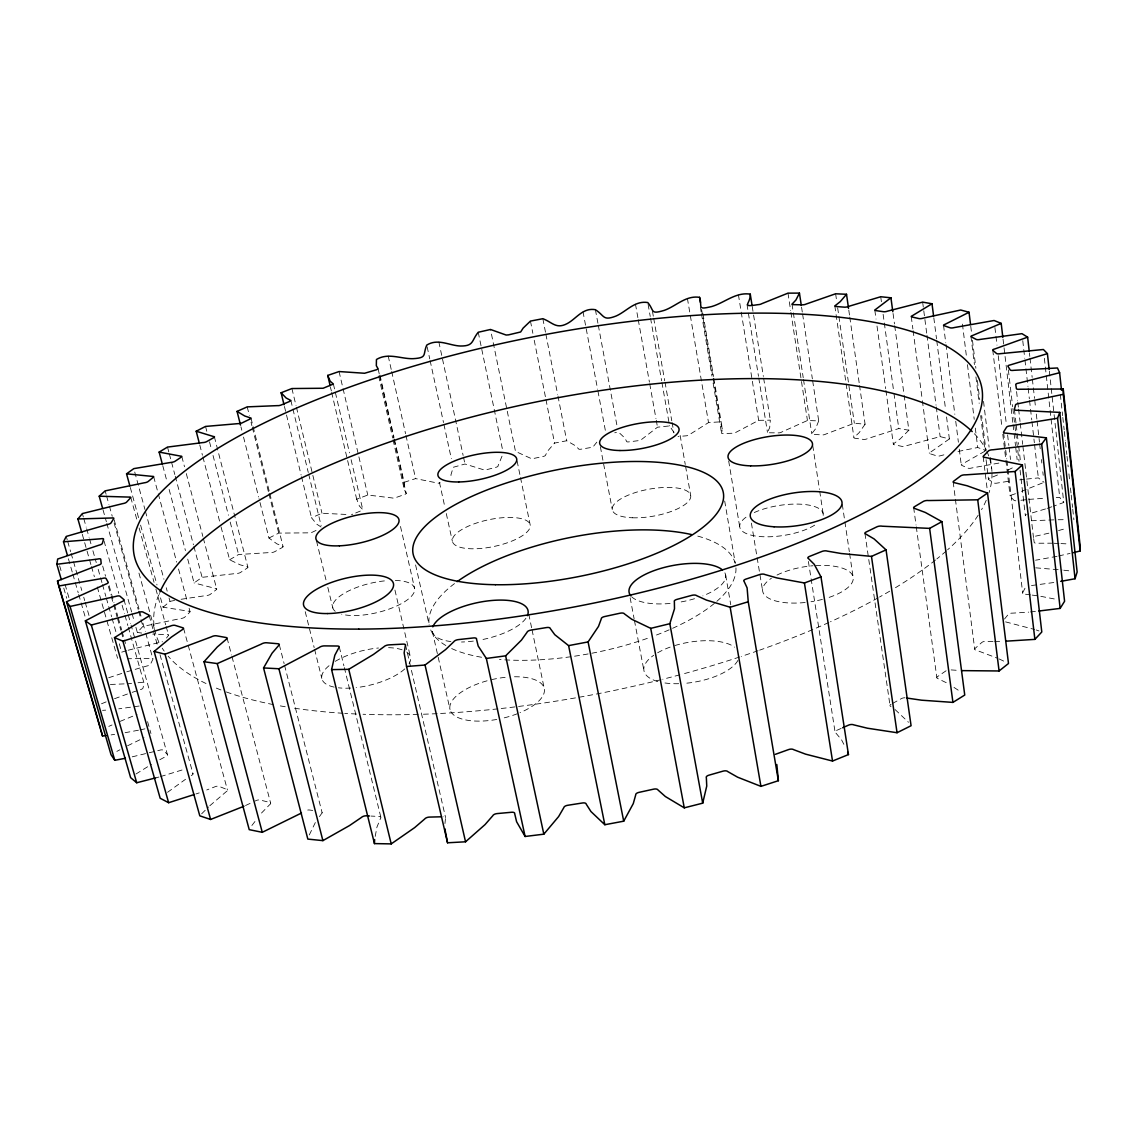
<?xml version="1.0" encoding="UTF-8"?>
<svg xmlns="http://www.w3.org/2000/svg" width="1137" height="1137" viewBox="0 0 1137 1137"><rect width="100%" height="100%" fill="white"/><g stroke="black" fill="none" stroke-linecap="round" stroke-linejoin="round"><path stroke-width="0.75" stroke-dasharray="5 3.75" d="M444.951 823.586L445.477 818.555A3.781 1.734 -13.9 0 0 443.132 816.75M394.397 439.081L404.147 482.315L404.317 489.649L406.023 493.074A2.587 0.824 -12.6 0 1 404.715 494.453L395.591 497.665A2.601 0.824 -12.7 0 1 392.194 497.949L367.777 495.036L356.762 499.186L359.434 506.093L362.419 509.234A2.629 0.839 -13 0 1 361.481 510.598L355.682 512.972M713.823 378.251L722.308 428.862L721.64 432.771A2.601 0.824 -9.7 0 0 723.26 433.581L732.853 433.225A2.601 0.824 -9.6 0 0 736.151 432.231L758.663 420.335L770.332 420.15L769.678 427.711L767.688 431.833A2.629 0.839 -9.2 0 0 768.967 432.771L778.262 432.899A2.644 0.853 -9.1 0 0 781.773 432.003L807.441 420.505L818.711 420.903L812.642 380.639M375.21 836.391L376.944 827.068L380.497 818.484A3.752 1.691 -14.8 0 0 378.948 816.465L371.06 816.068M128.296 627.198L144.001 683.039L143.049 687.942A3.169 1.151 -16.1 0 1 139.808 689.846M818.711 420.903L815.471 428.947L812.145 433.225A2.672 0.867 -8.8 0 0 813.04 434.306L821.923 434.931A2.686 0.867 -8.7 0 0 825.604 434.163L854.342 423.206L865.086 424.229L859.558 385.599M309.307 834.913L315.446 822.307M502.014 456.179L498.02 465.943A2.558 0.796 -11.7 0 1 496.045 467.264L486.352 469.752A2.558 0.81 -11.8 0 1 483.339 469.695L464.976 464.024L453.194 467.293L450.934 474.939L451.361 478.62A2.572 0.81 -12.2 0 1 451.417 479.032M865.086 424.229L859.16 432.657L854.456 437.063A2.729 0.895 -8.4 0 0 854.953 438.257L863.324 439.394A2.743 0.895 -8.3 0 0 867.147 438.768L898.784 428.55L908.861 430.212L904.142 395.363M319.454 816.608L321.458 813.751A3.695 1.634 -15.4 0 0 320.691 811.562M166.514 638.013L168.375 635.569A2.985 1.038 -15.4 0 0 166.656 634.617L152.742 634.105M251.902 825.476L256.166 819.948M596.826 442.151L593.542 446.272A2.544 0.796 -10.9 0 1 590.97 447.509L581.064 449.186A2.544 0.796 -11 0 1 578.534 448.817L575.493 445.775L566.695 440.758L554.558 443.089L547.608 451.119L545.547 455.127A2.544 0.796 -11.3 0 1 543.273 456.42L533.424 458.509A2.544 0.796 -11.4 0 1 530.638 458.296L515.487 451.389L490.516 329.474M1004.511 619.025L1008.277 614.406A3.51 1.435 -6 0 1 1012.712 613.127L1028.729 612.147M908.861 430.212L900.163 438.925L894.066 443.402A2.786 0.924 -8 0 0 894.123 444.709L901.854 446.358A2.8 0.924 -7.9 0 0 905.777 445.903L940.143 436.622L949.381 438.939L946.453 416.114M201.661 813.794L208.54 806.957M135.9 627.311L137.335 632.428L142.907 626.402L181.096 618.443A2.914 0.995 -15.1 0 0 184.848 617.064L189.737 612.274A2.899 0.981 -15.1 0 0 188.5 611.194L163.088 607.201L159.351 593.514M261.496 813.04L269.654 804.698A3.653 1.563 -15.9 0 0 269.682 802.409L260.103 800.022A3.638 1.549 -16 0 0 255.129 801.059M209.805 805.749L226.064 791.807A3.582 1.492 -16.3 0 0 226.817 789.462L219 786.349A3.567 1.478 -16.3 0 0 214.225 787.074L206.721 789.973M949.381 438.939L930.35 452.313A2.857 0.952 -7.6 0 0 929.938 453.72L936.888 455.909A2.871 0.966 -7.5 0 0 940.882 455.624L946.922 454.075M163.088 607.201L169.967 601.359L174.586 600.45M167.523 792.318L185.516 779.3M187.733 559.12L194.086 582.911L202.102 577.326L236.738 573.432A2.786 0.924 -14.4 0 0 240.547 572.423L247.326 568.017A2.771 0.91 -14.3 0 0 247.013 566.766L240.092 564.805L229.603 559.788L220.692 525.507M984.855 451.247L962.613 463.853A2.928 0.995 -7.2 0 0 961.717 465.331L967.743 468.074A2.942 1.009 -7.2 0 0 971.737 467.989L1002.536 462.418M946.098 670.773L937.542 676.6A3.667 1.592 -6.6 0 0 938.21 678.775L948.357 683.707M673.857 432.33L669.608 425.906L657.499 427.199L641.595 439.45A2.558 0.81 -10.4 0 1 638.752 440.616L628.86 441.881A2.558 0.81 -10.5 0 1 626.615 441.355L624.781 437.987L620.134 433.595L618.215 432.245L614.733 432.771M135.943 774.027L151.463 764.362M229.603 559.788L238.571 554.515L270.976 552.497A2.729 0.881 -14 0 0 274.728 551.672L282.26 547.522A2.715 0.881 -13.9 0 0 282.388 546.215L276.788 543.784L268.957 538.028L259.037 498.674M892.588 703.419L901.442 698.587A3.709 1.634 -7 0 1 904.981 697.777M159.82 759.715L165.377 756.716A3.425 1.35 -16.5 0 0 167.395 754.442L131.11 625.165M722.308 428.862L720.46 421.841L708.522 422.594L689.278 434.732A2.587 0.81 -10 0 1 686.194 435.826L678.036 436.509M116.869 751.372L119.925 749.78M127.557 745.787L144.029 737.757M268.957 538.028L278.736 533.111L308.653 532.841A2.672 0.867 -13.5 0 0 312.32 532.201L316.413 530.268M1007.823 470.121L1013.735 467.193M245.535 805.508L251.931 802.551M1042.402 482.998L1017.132 493.117M108.797 726.387L112.009 724.965M120.01 721.412L137.037 714.448M841.138 728.419L836.676 730.395A3.766 1.705 -7.9 0 0 835.738 732.882L841.508 739.746L843.938 744.465M321.046 526.985L316.754 524.171L311.524 517.79L321.984 513.242L349.244 514.606M101.52 703.775L106.338 701.799M997.49 474.996L990.128 478.023A2.999 1.052 -6.9 0 0 988.735 479.587L993.667 482.87A3.027 1.052 -6.8 0 0 997.632 482.998L1011.262 480.837M1049.337 371.145L1063.749 502.469L1053.473 506.207M114.539 698.701L130.627 692.859M108.697 677.737L125.127 672.337M1015.469 493.7L1012.143 494.837A3.084 1.094 -6.6 0 0 1010.224 496.428L1013.906 500.237A3.098 1.109 -6.5 0 0 1016.165 500.777M1045.5 508.935L1027.848 514.194M1047.092 508.381L1051.881 506.747M195.962 793.953L199.231 792.887M132.148 692.362L138.273 690.358M404.147 482.315L415.588 478.606L437.049 482.941A2.572 0.81 -12.3 0 0 440.261 482.827M126.775 671.796L147 665.969A3.084 1.094 -15.8 0 0 150.496 664.207L152.898 659.275A3.056 1.08 -15.7 0 0 150.681 658.479L127.472 658.749M126.534 650.719L121.673 652.155L119.271 643.698M1058.561 530.553L1066.662 528.293M128.154 650.236L160.999 642.035A2.999 1.038 -15.5 0 0 162.506 641.709M155.641 777.907L158.882 777.04M160.502 776.599L182.19 769.962A3.482 1.407 -16.5 0 1 183.91 769.408M1048.897 533.168L1036.461 535.968A3.255 1.222 -6.1 0 0 1033.476 537.559L1034.187 542.349A3.283 1.236 -6.1 0 0 1037.584 543.23L1052.222 543.188M1057.04 556.306L1037.228 559.944A3.354 1.293 -6 0 0 1035.551 560.228M1058.661 555.95L1070.059 553.421M132.233 756.83L159.152 750.363A3.411 1.336 -16.5 0 1 163.259 750.249L167.395 754.442M958.008 451.474L977.706 447.509L985.95 450.494L981.672 415.502M138.444 730.21L125.084 732.711M140.064 729.869L144.925 728.86M181.124 599.284L206.564 595.49A2.842 0.952 -14.8 0 0 210.373 594.296L216.272 589.677A2.828 0.952 -14.7 0 0 215.504 588.497L194.086 582.911M1053.786 582.528L1029.482 585.811M111.113 734.9L114.61 734.36M139.155 706.034L118.745 708.834M1019.718 479.871L1024.792 479.288M1026.484 479.089L1038.351 477.91L1043.993 482.273M1030.42 611.948L1037.157 611.209M1020.912 500.266L1027.223 499.584M1028.786 499.399L1045.841 498.148M128.296 683.707L131.551 683.394M138.032 682.74L141.272 682.427A3.141 1.137 -16 0 1 144.001 683.039M102.543 710.355L105.698 710.142M1031.344 520.746L1056.415 519.765M110.374 684.474L125.042 683.849M1056.259 497.565L1059.712 497.437L1063.749 502.469M1058.163 519.751L1065.198 519.666M993.042 641.367L986.618 641.382A3.582 1.507 -6.2 0 0 981.814 642.462L975.162 648.346A3.596 1.521 -6.2 0 0 976.541 650.293L997.604 658.266M994.648 641.367L1002.663 641.353M1053.971 543.273L1059.201 543.514M1060.949 543.585L1067.927 543.912M1035.75 567.832L1062.086 570.021M951.157 669.92L959.87 670.503M1063.777 570.22L1070.557 571.001M1030.477 594.878L1025.247 594.196A3.454 1.379 -5.9 0 1 1022.675 592.775L1025.489 587.232A3.439 1.35 -5.9 0 1 1026.27 586.536M1032.211 595.106L1037.441 595.774M312.689 810.454L309.491 809.999A3.695 1.62 -15.5 0 0 304.446 811.377M137.335 632.428L141.699 633.067M1040.796 596.314L1056.841 599.455M1005.577 621.882L1034.67 629.5M1036.276 629.983L1039.033 630.978M999.139 658.948L1006.131 662.246M953.986 687.416L961.021 692.035M895.061 709.545L908.506 722.265M59.636 565.785L61.611 572.551M65.051 584.39L68.973 597.92M63.771 588.099L66.742 598.304M68.405 558.779L72.327 572.366M72.825 574.071L74.772 580.865M75.269 582.57L78.211 592.761M78.695 594.452L85.076 616.538M66.244 536.422L67.211 539.791M67.694 541.482L70.622 551.616M71.105 553.307L81.793 590.473M83.74 597.223L84.706 600.606M85.204 602.297L89.084 615.799M82.276 534.262L89.041 558.054M89.525 559.745L90.974 564.847M91.457 566.553L94.371 576.743M97.27 586.934L106.466 619.224M106.949 620.93L117.594 658.309M109.152 585.669L113.956 602.667M114.439 604.372L117.807 616.268M118.291 617.974L121.645 629.87M122.128 631.561L125.482 643.471M147.583 721.654L150.951 733.55M102.685 566.07L105.542 576.217M108.413 586.365L110.815 594.822M111.284 596.513L113.203 603.278M113.672 604.969L117.026 616.808M117.509 618.5L120.849 630.339M121.332 632.03L123.237 638.795M82.361 513.569L83.314 516.951M83.797 518.643L86.185 527.099M86.668 528.79L89.07 537.232M89.553 538.924L90.988 543.998M92.907 550.749L96.261 562.588M98.18 569.339L102.017 582.869M102.486 584.56L105.855 596.385M106.324 598.076L108.242 604.827M108.726 606.518L111.597 616.666M112.08 618.357L116.4 633.565M123.961 599.654L127.77 613.255M128.254 614.961L130.641 623.46M104.035 540.914L118.788 593.358M122.114 605.211L124.501 613.667M124.971 615.359L127.827 625.506M103.026 509.831L106.366 521.741M106.835 523.446L131.622 611.99M132.091 613.696L133.995 620.504M114.183 519.808L139.169 609.588M139.638 611.28L141.059 616.368M142.935 623.147L145.294 631.603M145.778 633.309L152.841 658.707M105.158 490.871L106.096 494.268M106.565 495.959L108.925 504.43M109.408 506.121L112.236 516.283M114.126 523.063L138.188 609.46M138.657 611.152L140.547 617.931M141.016 619.622L142.907 626.402M138.956 573.105L154.575 629.528M149.189 615.558L152.955 629.173M153.438 630.879L157.204 644.494M160.033 654.713L193.034 773.913M130.3 487.503L138.728 518.287M140.604 525.123L157.005 584.972M130.741 497.338L137.264 521.13M139.126 527.923L154.049 582.315M155.911 589.108L165.704 624.796M166.173 626.501L168.503 634.986M134.734 472.026L144.939 509.461M145.394 511.167L163.941 579.245M166.258 587.744L167.182 591.155M169.043 597.963L169.967 601.359M183.583 628.292L187.733 643.613M188.202 645.319L227.457 790.059M153.68 476.73L157.83 492.108M158.285 493.813L176.69 562.147M178.523 568.983L187.264 601.43M189.112 608.267L190.035 611.692M162.762 465.687L166.855 480.965M169.129 489.464L185.459 550.621M167.509 447.083L168.873 452.213M169.328 453.933L174.8 474.499M175.254 476.218L193.446 544.765M193.901 546.485L202.102 577.326M181.821 456.577L184.507 466.767M186.297 473.575L202.855 536.422M203.296 538.128L216.726 589.094M227.045 637.956L231.536 654.955M231.991 656.66L270.592 802.935M199.771 444.937L202.443 455.226M202.883 456.932L220.251 523.787M205.541 426.432L206.863 431.563M209.506 441.81L211.269 448.646M213.031 455.468L228.438 515.246M230.2 522.068L238.571 554.515M214.353 436.722L247.809 566.993M279.318 644.75L284.122 663.61M284.563 665.316L322.126 812.799M240.945 426.801L241.811 430.212M243.531 437.063L258.611 496.954M305.228 611.678L314.167 647.607M314.594 649.326L321.814 678.419M250.979 418.089L269.355 491.696M269.782 493.415L283.028 546.485M247.212 406.875L249.344 415.403M251.035 422.239L251.888 425.65M252.315 427.356L268.517 492.165M268.943 493.87L278.736 533.111M284.435 406.463L301.106 474.968M301.518 476.687L311.524 517.79M316.512 540.956L326.134 580.51M327.811 587.388L332.843 608.025M339.281 646.868L343.9 665.827M344.326 667.547L380.909 817.517M290.859 400.48L292.507 407.33M292.92 409.05L308.269 472.466M308.681 474.172L321.117 525.592M291.911 388.541L296.032 405.625M296.444 407.33L321.984 513.242M330.441 387.262L331.364 390.901M331.649 392.436L357.103 500.976M333.397 384.036L349.485 452.839M351.106 459.718L362.76 509.589M394.937 590.06L410.386 656.76M405.511 644.778L445.59 817.602M339.068 371.543L342.663 386.978M343.061 388.683L367.777 495.036M400.494 526.459L414.593 588.312M378.664 376.034L392.663 438.001M393.047 439.721L404.317 489.649M432.401 631.675L450.039 709.531M415.588 564.933L429.132 624.696M379.957 375.082L393.999 437.347M378.109 368.871L379.289 374.073M379.673 375.793L393.729 438.1M394.113 439.82L406.222 493.472M388.2 355.966L391.299 369.781M391.682 371.515L405.568 433.694M405.952 435.414L415.588 478.606M439.436 482.301L444.766 506.59M446.287 513.54L452.37 541.297M427.142 346.813L429.743 358.866M430.113 360.585L443.515 422.538M443.885 424.272L451.332 458.694M438.839 341.91L463.129 455.425M463.498 457.145L464.976 464.024M528.79 614.25L531.675 628.107M532.045 629.841L544.31 688.752M478.236 332.26L502.767 450.749M517.093 460.968L520.305 476.63M520.49 477.568L530.268 525.322A39.767 13.63 -12 0 1 473.148 548.801A39.767 13.63 -12 0 1 470.462 525.266A39.767 13.63 -12 0 1 530.268 525.322M530.453 321.089L532.869 333.297M534.234 340.261L545.604 397.779M545.945 399.513L554.558 443.089M542.846 318.701L545.533 332.459M545.874 334.179L557.627 394.354M557.969 396.074L566.695 440.758M630.14 597.792L634.105 618.699M634.432 620.432L643.997 670.958M600.35 446.713L612.274 509.518M582.997 311.666L597.593 389.238M597.92 390.972L605.708 432.344M595.404 309.705L597.977 323.519M598.289 325.239L617.249 427.071M635.455 304.076L637.928 317.948M638.241 319.682L649.426 382.117M649.739 383.851L655.95 418.53M656.262 420.264L657.499 427.199M680.153 435.443L685.256 464.464M685.554 466.17L690.642 495.192M652.439 311.24L653.363 316.456M653.676 318.189L664.704 380.767M665.017 382.174L671.768 420.747M672.066 422.481L673.914 432.913M648.09 304.29L650.236 316.456M650.549 318.189L661.62 380.739M661.919 382.473L669.608 425.906M725.648 575.08L730.764 604.841M724.695 501.019L735.241 563.199M687.402 298.391L708.522 422.594M728.675 460.982L739.789 527.255M702.979 313.684L713.524 376.518M701.586 309.449L712.913 376.887M713.197 378.621L720.46 421.841M700.321 306.905L701.188 312.106M701.486 313.826L711.961 376.12M713.126 383.041L721.554 433.211M751.415 523.119L762.629 590.913M747.009 304.517L758.493 376.29M758.777 378.038L767.461 432.302M738.41 294.725L740.94 310.415M741.225 312.163L758.663 420.335M752.211 306.407L763.368 376.404M763.638 378.152L770.332 420.15M808.393 561.451L835.084 732.114M792.02 304.176L803.219 377.697M803.489 379.445L811.761 433.723M812.756 445.562L819.45 489.436M819.706 491.198L823.188 514.009M787.984 293.147L790.656 310.6M790.926 312.348L807.441 420.505M801.542 307.104L802.338 312.362M802.608 314.11L812.372 378.891M842.29 504.359L844.748 520.831M844.905 521.883L849.339 551.672M849.595 553.421L853.247 577.951M835.624 293.787L836.633 300.793M837.642 307.786L838.651 314.778M838.907 316.527L854.342 423.206M834.828 305.938L853.915 437.56M864.973 533.551L890.072 705.921M848.785 310.088L849.524 315.347M849.78 317.109L859.316 383.837M874.836 310.33L876.044 319.042M877.011 326.006L885.68 388.669M885.922 390.417L893.384 444.382M913.651 507.486L916.038 525.01M916.28 526.758L936.817 677.439M880.72 296.743L881.445 302.016M883.122 314.324L893.725 391.654M893.966 393.402L898.784 428.55M893.057 313.471L894.478 323.931M894.705 325.679L903.901 393.629M911.249 316.64L912.883 328.92M913.11 330.668L922.15 399.002M922.377 400.764L929.341 453.336M922.647 302.129L926.74 333.567M926.968 335.316L936.049 405.184M936.277 406.932L940.143 436.622M933.818 317.806L936.533 338.869M936.746 340.631L945.543 409.093M953.176 481.917L974.707 649.142M943.539 325.324L945.757 342.763M945.984 344.511L954.838 414.294M955.734 421.273L958.392 442.208M959.273 449.186L961.262 464.891M970.97 336.396L974.423 364.579M975.93 376.915L979.17 403.337M980.677 415.659L984.997 450.892M986.077 459.703L988.451 479.075M983.192 456.776L987.271 489.962M962.442 324.116L966.592 357.615M967.459 364.664L974.224 419.311M975.304 428.123L977.706 447.509M983.533 401.389L989.091 447.125M990.384 457.685L991.663 468.245M970.756 326.262L971.609 333.255M972.462 340.261L975.887 368.26M977.379 380.497L979.739 399.755M994.918 327.555L995.756 334.591M995.955 336.353L996.993 345.151M998.243 355.696L1006.359 424.314M1007.609 434.874L1008.846 445.434M1009.059 447.182L1010.523 459.504M1003.616 432.628L1006.728 458.851M1006.941 460.599L1022.731 593.486M992.743 349.898L1001.953 427.27M1002.791 434.306L1010.111 495.86M1016.577 391.583L1017.587 400.366M1017.8 402.128L1018.411 407.401M1018.61 409.164L1020.031 421.472M1020.244 423.234L1022.689 444.34M1022.888 446.102L1033.476 537.559M1014.403 409.391L1016.037 423.376M1016.236 425.124L1018.482 444.354M1018.681 446.102L1020.514 461.821M1008.348 369.823L1012.669 406.762M1012.868 408.51L1015.54 431.378M1015.739 433.14L1019.022 461.281M1020.06 470.078L1025.389 515.8A3.169 1.151 -6.3 0 1 1026.384 514.606M1003.047 339.11L1012.854 422.992M1013.067 424.741L1013.877 431.733M1014.09 433.481L1015.512 445.704M1015.725 447.452L1017.16 459.689M1029.411 352.896L1029.809 356.393M1029.994 358.141L1032.169 377.37M1032.368 379.118L1033.149 386.111M1033.348 387.859L1034.542 398.348M1034.727 400.096L1035.523 407.089M1036.304 414.081L1036.901 419.326M1037.1 421.074L1039.46 442.051M1039.659 443.8L1040.454 450.792M1041.435 459.547L1041.833 463.043M1042.814 471.784L1043.212 475.28M1022.76 340.702L1023.556 347.737M1023.755 349.5L1024.75 358.297M1024.963 360.059L1027.962 386.438M1028.161 388.2L1029.355 398.746M1029.553 400.508L1030.349 407.543M1030.548 409.306L1031.756 419.866M1031.955 421.628L1034.357 442.734M1034.556 444.496L1038.351 477.91M1044.377 358.311L1059.712 497.437M1060.338 394.454L1062.626 415.63M1062.825 417.393L1064.161 429.758M1064.346 431.52L1065.298 440.346M1065.497 442.108L1066.833 454.459M1067.018 456.221L1068.169 466.81M1068.936 473.873L1069.69 480.937M1070.457 487.986L1071.026 493.287M1071.225 495.05L1072.561 507.4M1072.745 509.163L1073.897 519.751M735.937 567.903A156.096 58.882 -11.2 0 1 716.864 601.302M714.363 603.42A156.096 58.882 -11.2 0 1 656.49 635.014M647.323 638.369A156.096 58.882 -11.2 0 1 499.484 659.474M481.591 657.257A156.096 58.882 -11.2 0 1 450.707 648.104M445.875 645.532A156.096 58.882 -11.2 0 1 430.724 629.955M428.947 622.735A156.096 58.882 -11.2 0 1 454.502 583.594M697.791 536.11A156.096 58.882 -11.2 0 1 735.113 563.028M890.996 706.574A3.724 1.649 -7.2 0 1 891.11 704.215M192.65 773.274A3.51 1.421 -16.4 0 1 191.229 775.605M352.783 514.151A2.629 0.839 -13.1 0 1 351.504 514.549M737.885 660.426A48.351 20.111 -10 0 1 684.687 683.365M678.69 683.692A48.351 20.111 -10 0 1 664.889 682.967M657.84 681.518A48.351 20.111 -10 0 1 653.732 655.253M657.627 652.794A48.351 20.111 -10 0 1 672.066 646.441M674.781 645.574A48.351 20.111 -10 0 1 734.601 647.166M514.464 676.771A48.28 20.04 -12.5 0 1 544.353 688.994A48.28 20.04 -12.5 0 1 520.05 712.643M517.363 713.738A48.28 20.04 -12.5 0 1 502.838 718.186M496.77 719.451A48.28 20.04 -12.5 0 1 449.982 709.289A48.28 20.04 -12.5 0 1 488.711 680.367M491.596 679.656A48.28 20.04 -12.5 0 1 506.079 677.24M406.733 652.084A45.594 17.623 -13.8 0 1 409.078 663.781M404.786 668.897A45.594 17.623 -13.8 0 1 356.165 687.615M350.708 688.084A45.594 17.623 -13.8 0 1 338.385 687.8M334.193 687.118A45.594 17.623 -13.8 0 1 329.915 665.003M335.301 661.336A45.594 17.623 -13.8 0 1 378.507 648.005M388.57 647.664A45.594 17.623 -13.8 0 1 402.64 650.009M395.335 580.438A42.055 15.051 -13.4 0 1 404.402 601.871A42.055 15.051 -13.4 0 1 341.654 614.207M335.23 611.308A42.055 15.051 -13.4 0 1 343.9 593.486A42.055 15.051 -13.4 0 1 386.139 580.737M754.286 512.531A42.225 15.165 -9 0 1 800.434 504.188A42.225 15.165 -9 0 1 823.103 515.956M814.675 525.166A42.225 15.165 -9 0 1 756.745 536.195A42.225 15.165 -9 0 1 747.336 516.297M815.783 565.544A45.778 17.78 -8.6 0 1 852.821 576.004A45.778 17.78 -8.6 0 1 827.75 597.835M822.378 599.398A45.778 17.78 -8.6 0 1 810.994 601.743M805.195 602.496A45.778 17.78 -8.6 0 1 766.85 597.081A45.778 17.78 -8.6 0 1 771.412 578.25M777.012 575.052A45.778 17.78 -8.6 0 1 813.012 565.743M989.744 458.907A426.276 149.118 -11.2 0 1 991.919 471.457M991.976 473.077A426.276 149.118 -11.2 0 1 989.048 492.676M986.22 500.294A426.276 149.118 -11.2 0 1 981.544 509.66M978.175 515.217A426.276 149.118 -11.2 0 1 947.618 549.782M946.297 550.962A426.276 149.118 -11.2 0 1 936.874 558.907M935.538 559.987A426.276 149.118 -11.2 0 1 894.236 588.454M889.702 591.169A426.276 149.118 -11.2 0 1 879.555 597.01M878.062 597.849A426.276 149.118 -11.2 0 1 830.507 621.74M828.873 622.479A426.276 149.118 -11.2 0 1 814.419 628.846M812.827 629.528A426.276 149.118 -11.2 0 1 759.672 650.137M758.024 650.719A426.276 149.118 -11.2 0 1 741.225 656.447M739.618 656.987A426.276 149.118 -11.2 0 1 681.589 674.34M679.883 674.809A426.276 149.118 -11.2 0 1 662.743 679.272M661.023 679.699A426.276 149.118 -11.2 0 1 499.626 708.678M497.892 708.863A426.276 149.118 -11.2 0 1 438.925 713.553M437.176 713.652A426.276 149.118 -11.2 0 1 419.851 714.349M418.132 714.391A426.276 149.118 -11.2 0 1 363.044 714.263M356.378 713.993A426.276 149.118 -11.2 0 1 344.724 713.368M343.004 713.269A426.276 149.118 -11.2 0 1 292.067 707.854M285.231 706.759A426.276 149.118 -11.2 0 1 276.902 705.267M273.377 704.599A426.276 149.118 -11.2 0 1 223.89 691.069M220.976 689.96A426.276 149.118 -11.2 0 1 213.273 686.819M206.024 683.522A426.276 149.118 -11.2 0 1 168.162 656.191M164.183 651.089A426.276 149.118 -11.2 0 1 162.236 648.175M158.967 642.263A426.276 149.118 -11.2 0 1 159.322 593.429M974.381 433.751A426.276 149.118 -11.2 0 1 986.177 450.025M986.888 451.474A426.276 149.118 -11.2 0 1 988.735 455.894M525.934 618.258A48.962 18.59 -12.4 0 1 479.473 640.145M473.333 641.097A48.962 18.59 -12.4 0 1 461.494 642.007M450.92 641.552A48.962 18.59 -12.4 0 1 432.444 628.107M724.88 572.849A49.047 18.661 -10.1 0 1 702.879 595.845M694.536 598.716A49.047 18.661 -10.1 0 1 679.386 602.226M670.091 603.449A49.047 18.661 -10.1 0 1 631.689 596.826M632.485 517.776A39.838 13.658 -10.3 0 0 690.756 496.045A39.838 13.658 -10.3 0 0 631.262 493.97A39.838 13.658 -10.3 0 0 632.485 517.776"/><path stroke-width="1.5" d="M444.837 828.646L447.552 842.787L465.545 841.792L485.016 824.623L492.747 815.783A3.795 1.762 -13.1 0 1 497.139 813.58L511.607 812.259A3.809 1.777 -12.9 0 1 514.706 813.779L516.61 821.753L525.109 836.477L543.827 834.174L558.622 816.565L563.796 807.682A3.809 1.791 -12.1 0 1 567.676 805.294L582.471 802.978A3.823 1.791 -11.8 0 1 586.251 804.186L590.942 811.534L604.827 824.723L623.716 821.184L633.281 803.589L635.711 794.891A3.823 1.791 -10.9 0 1 638.966 792.375L653.661 789.149A3.823 1.791 -10.7 0 1 657.996 789.988L665.358 796.525L684.261 807.838L702.709 803.163L706.745 786.051L706.361 777.779A3.809 1.777 -9.8 0 1 708.905 775.192L723.047 771.142A3.809 1.777 -9.6 0 1 727.822 771.625L737.629 777.196L760.923 786.363L778.376 780.707L776.827 764.533M441.412 816.792L429.402 817.091A3.781 1.734 -14.1 0 0 424.655 819.038L414.664 827.608L391.213 843.896L374.457 843.597L374.627 839.504M778.376 780.707L748.245 601.757L747.108 587.872L744.095 581.377A3.908 1.507 -9.3 0 1 745.957 579.088L759.644 574.569A3.908 1.492 -9.1 0 1 764.846 574.498L776.955 577.951L804.427 582.968L820.985 576.871L814.234 564.322L808.492 558.608A3.88 1.464 -8.6 0 1 809.516 556.419L821.88 551.473A3.866 1.45 -8.5 0 1 827.239 551.104L841.138 553.506L871.468 556.391L886.05 549.867L911.078 725.719L897.05 732.725L867.403 728.206L853.788 724.88A3.752 1.691 -7.7 0 0 848.572 725.122L842.631 727.751M374.457 843.597L331.592 669.622L334.832 655.239L338.826 647.706A3.866 1.45 -14 0 0 337.305 646.015L324.415 645.887A3.852 1.435 -14.1 0 0 319.27 647.493L278.906 668.755L263.557 667.945L307.829 839.092L322.894 840.627L349.471 825.59L361.367 817.489A3.738 1.677 -14.9 0 1 366.327 815.812L369.482 815.982M61.299 579.6L56.85 564.293L57.674 559.034L98.962 545.192A3.255 0.966 -15.1 0 0 102.344 543.443L103.552 539.222A3.226 0.966 -15.1 0 0 100.809 538.782L63.501 541.795L67.424 555.382M1060.736 581.362L1075.062 578.747L1077.137 571.996L1059.783 412.39L1017.487 410.272A3.468 1.109 -7 0 1 1014.403 409.391L1015.526 404.914A3.439 1.094 -7 0 1 1019.15 403.493L1063.28 394.326L1063.237 389.01L1019.846 389.238A3.368 1.052 -7.1 0 1 1016.393 388.598L1015.767 384.548A3.354 1.038 -7.1 0 1 1018.851 383.084L1059.613 372.723L1057.467 367.976L1013.92 370.307A3.283 0.995 -7.2 0 1 1010.182 369.909L1007.936 366.313A3.255 0.981 -7.3 0 1 1010.48 364.849L1047.419 353.635L1049.153 369.383M284.023 404.744L281.109 392.762L291.911 388.541L323.093 388.257L333.397 384.036L330.156 381.179L327.74 375.423L339.068 371.543L364.579 373.263L376.56 369.752L378.109 368.871L376.333 365.702L376.446 359.505C388.143 352.371 400.906 359.036 413.058 358.681C427.683 357.814 422.566 354.772 426.759 345.094C437.859 338.144 449.186 345.549 460.3 346.018C474.2 346.174 471.272 340.702 478.236 332.26L490.516 329.474L506.121 335.031L508.466 334.875L520.647 331.976L523.119 328.124L530.453 321.089L542.846 318.701C552.411 322.254 556.05 329.503 567.249 323.562C576.402 318.658 582.869 307.402 595.404 309.705C604.77 315.66 602.582 321.217 615.984 316.058C626.501 311.51 634.688 300.395 647.777 302.556C654.685 310.742 649.724 314.693 664.321 310.358C676.074 306.18 685.796 295.194 699.553 297.34C702.666 306.919 696.384 310.202 711.79 306.521C724.681 302.726 735.81 291.854 750.264 294.156C750.662 304.162 740.201 307.431 757.967 304.659A2.7 0.711 -9.5 0 0 761.563 303.778L787.984 293.147L799.439 293.104L795.928 300.012L792.418 303.75A2.743 0.725 -9.3 0 0 793.299 304.631L802.324 304.83A2.743 0.725 -9.2 0 0 806.105 304.062L835.624 293.787L846.525 294.284L848.529 308.326M1075.062 578.747L1057.538 418.231L1059.783 412.39M702.709 803.163L669.821 623.701L674.497 608.792L674.369 601.658A3.937 1.521 -10.1 0 1 677.041 599.355L691.694 595.376A3.937 1.521 -9.9 0 1 696.583 595.632L706.475 600.109L730.153 607.243L748.245 601.757M263.557 667.945L272.07 653.178L278.579 645.589A3.823 1.393 -14.6 0 0 277.911 643.741L266.499 642.76A3.809 1.379 -14.7 0 0 261.297 644.11L217.252 663.582L204.02 661.734L249.23 829.655L262.277 832.312L301.49 813.026M63.501 541.795L66.244 536.422L107.418 524.512A3.155 0.924 -14.9 0 0 111.056 522.906L113.743 518.6A3.141 0.91 -14.9 0 0 111.511 517.989L77.913 518.969L81.779 532.571M1038.848 611.024L1060.139 608.409L1064.587 601.26L1046.367 437.83L1006.174 433.154A3.553 1.165 -7 0 1 1003.573 432.017L1006.572 427.199A3.525 1.151 -7 0 1 1010.694 425.835L1057.538 418.231M846.525 294.284L840.286 301.603L835.382 305.498A2.786 0.753 -8.9 0 0 835.851 306.493L844.336 307.161A2.8 0.753 -8.9 0 0 848.259 306.493L880.72 296.743L890.939 297.795L892.815 311.737M1060.139 608.409L1041.663 444.098L1046.367 437.83M331.592 669.622L348.746 669.323L373.433 654.457L384.008 646.726A3.894 1.478 -13.5 0 1 388.953 644.878L403.024 644.125A3.908 1.492 -13.3 0 1 405.369 645.603L404.132 652.88L406.549 666.481L425.039 665.031L445.661 649.525L453.919 641.638A3.923 1.521 -12.7 0 1 458.509 639.591L473.39 637.956A3.923 1.521 -12.6 0 1 476.517 639.165L478.165 646.001L486.338 658.451L505.638 655.836L521.442 640.117L527.071 632.257A3.937 1.535 -11.9 0 1 531.135 630.069L546.4 627.581A3.937 1.535 -11.7 0 1 550.237 628.491L554.785 634.688L568.599 645.617L588.099 641.922L598.503 626.402L601.302 618.812A3.937 1.535 -11 0 1 604.728 616.524L619.907 613.241A3.937 1.535 -10.8 0 1 624.341 613.824L631.675 619.224L650.734 628.363L669.821 623.701M204.02 661.734L217.309 646.967L226.021 639.506A3.752 1.336 -15 0 0 226.149 637.53L216.456 635.796A3.738 1.322 -15 0 0 211.34 636.862L165.007 654.216L154.135 651.444L199.799 815.84L210.601 819.464L243.929 806.261M77.913 518.969L82.361 513.569L122.782 503.606A3.07 0.881 -14.7 0 0 126.577 502.142L130.584 497.835A3.056 0.867 -14.6 0 0 128.879 497.082L99.217 496.201L102.543 508.125M1006.117 641.169L1034.883 639.378L1041.79 631.987L1022.376 464.905L985.438 457.5A3.638 1.236 -7 0 1 983.406 456.122L988.366 451.019A3.61 1.222 -7 0 1 992.942 449.769L1041.663 444.098M890.939 297.795L875.561 309.477A2.857 0.782 -8.6 0 0 875.575 310.572L883.406 311.709A2.871 0.782 -8.5 0 0 887.428 311.183L922.647 302.129L932.013 303.764L933.591 316.043M154.135 651.444L171.502 637.018L182.062 629.841A3.681 1.279 -15.2 0 0 182.943 627.809L175.112 625.378A3.667 1.265 -15.3 0 0 170.209 626.16L122.924 641.169L114.51 637.615L147.27 617.064A3.61 1.208 -15.4 0 0 148.819 615.003L142.907 612.019A3.596 1.194 -15.4 0 0 138.316 612.516L91.315 625.037L85.36 620.845L121.801 601.686A3.525 1.151 -15.4 0 0 123.961 599.654L119.954 596.2A3.496 1.137 -15.4 0 0 115.747 596.428L70.068 606.447L66.514 601.771L105.542 584.233A3.425 1.08 -15.4 0 0 108.2 582.272L106.039 578.463A3.411 1.066 -15.4 0 0 102.287 578.449L58.783 586.01L57.504 580.979L98.109 565.245A3.34 1.023 -15.3 0 0 101.179 563.369L100.767 559.305A3.326 1.009 -15.3 0 0 97.512 559.077L56.85 564.293M961.618 670.617L999.082 670.972L1008.491 663.496L987.541 493.074L967.061 485.755L955.037 482.841A3.709 1.293 -7.2 0 1 953.659 481.207L960.623 475.948A3.695 1.279 -7.2 0 1 965.569 474.854L1015.128 471.485L1022.376 464.905M99.217 496.201L105.158 490.871L144.285 482.799A2.985 0.839 -14.4 0 0 148.18 481.491L153.353 477.242A2.97 0.824 -14.3 0 0 152.145 476.375L126.548 473.831L129.831 485.797M932.013 303.764L912.3 315.745A2.928 0.81 -8.3 0 0 911.86 316.953L918.895 318.573A2.942 0.81 -8.2 0 0 922.974 318.189L960.708 310.017L969.037 312.263L970.543 324.514M126.548 473.831L133.811 468.629L171.204 462.375A2.914 0.81 -14.1 0 0 175.126 461.224L181.323 457.088A2.899 0.796 -14 0 0 180.612 456.122L159.137 452.085L162.307 463.981M906.644 698.019L921.524 700.193L952.934 702.396L964.744 695.034L941.919 521.656L925.347 512.474L915.043 508.594A3.781 1.35 -7.5 0 1 914.418 506.747L923.315 501.445A3.766 1.35 -7.5 0 1 928.531 500.55L977.721 499.811L987.541 493.074M159.137 452.085L167.509 447.083L202.827 442.577A2.842 0.767 -13.8 0 0 206.735 441.582L213.813 437.617A2.828 0.767 -13.7 0 0 213.557 436.551L196.204 431.221L205.541 426.432L238.486 423.604A2.786 0.739 -13.4 0 0 242.323 422.779L250.154 418.984A2.771 0.739 -13.4 0 0 250.339 417.876L244.768 416.014L237.065 411.395L247.212 406.875L277.556 405.625A2.729 0.725 -13.1 0 0 281.308 404.943L289.764 401.389A2.729 0.725 -13 0 0 290.361 400.224L286.126 397.993L281.109 392.762M969.037 312.263L944.932 324.386A2.999 0.839 -8 0 0 943.994 325.679L950.077 327.797A3.013 0.853 -7.9 0 0 954.17 327.584L994.093 320.506L1001.2 323.377L1002.834 337.362M886.05 549.867L874.097 538.924L865.911 534.092A3.837 1.407 -8 0 1 866.081 532.059L876.826 526.857A3.823 1.407 -7.9 0 1 882.184 526.204L929.625 528.378L941.919 521.656M1001.2 323.377L972.718 335.443A3.084 0.881 -7.7 0 0 971.254 336.822L976.214 339.423A3.098 0.895 -7.7 0 0 980.265 339.409L1021.95 333.667L1027.635 337.163L1029.212 351.148M1027.635 337.163L994.832 348.945A3.169 0.924 -7.5 0 0 992.828 350.367L996.524 353.479A3.184 0.938 -7.4 0 0 1000.446 353.664L1043.396 349.5L1047.419 353.635M775.42 754.314L788.609 749.567A3.781 1.748 -8.6 0 1 793.683 749.681L805.607 754.158L832.526 761.037L848.458 754.584L820.985 576.871M194.328 794.493L168.631 802.708L160.175 798.259L114.51 637.615M155.641 777.907L136.71 782.753L130.627 777.651L85.36 620.845M1073.314 552.696L1080.15 550.948L1079.994 544.694L1063.237 389.01M125.44 758.265L114.78 760.298L111.028 754.698L66.514 601.771M58.783 586.01L102.529 736.023L105.94 735.596M847.605 752.026L848.458 754.584M57.504 580.979L100.497 728.391M70.068 606.447L114.78 760.298M91.315 625.037L136.71 782.753M122.924 641.169L168.631 802.708M165.007 654.216L210.601 819.464M217.252 663.582L262.277 832.312M196.204 431.221L199.316 443.217M100.994 730.096L102.529 736.023M278.906 668.755L322.894 840.627M237.065 411.395L240.518 425.082M348.746 669.323L391.213 843.896M327.74 375.423L330.156 385.741M406.549 666.481L447.552 842.787M425.039 665.031L465.545 841.792M486.338 658.451L525.109 836.477M505.638 655.836L543.827 834.174M568.599 645.617L604.827 824.723M588.099 641.922L623.716 821.184M650.734 628.363L684.261 807.838M730.153 607.243L760.923 786.363M699.553 297.34L700.42 302.527M750.264 294.156L751.941 304.659M804.427 582.968L832.526 761.037M799.439 293.104L801.287 305.356M871.468 556.391L897.05 732.725M929.625 528.378L952.934 702.396M977.721 499.811L999.082 670.972M1015.128 471.485L1034.883 639.378M1063.28 394.326L1080.15 550.948M1059.613 372.723L1061.517 390.275M457.117 581.661A156.096 58.882 -11.2 0 1 691.481 534.546M159.933 592.022A426.276 149.118 -11.2 0 1 544.452 400.295A426.276 149.118 -11.2 0 1 972.22 431.591M432.842 626.857A48.962 18.59 -12.4 0 1 488.384 600.848A48.962 18.59 -12.4 0 1 527.397 615.657M630.765 595.831A49.047 18.661 -10.1 0 1 661.876 568.088A49.047 18.661 -10.1 0 1 722.322 569.822M358.766 629.102A432.032 136.483 -11.2 0 0 982.24 390.83A432.032 136.483 -11.2 0 0 332.615 393.402A432.032 136.483 -11.2 0 0 358.766 629.102M495.419 584.716A158.114 54.477 -11.2 0 0 723.53 494.112A158.114 54.477 -11.2 0 0 485.57 490.53A158.114 54.477 -11.2 0 0 495.419 584.716M774.07 526.786A46.39 16.458 -8.8 0 0 842.034 502.611A46.39 16.458 -8.8 0 0 772.293 498.233A46.39 16.458 -8.8 0 0 774.07 526.786M750.647 465.857A42.751 14.014 -9.2 0 0 812.486 443.8A42.751 14.014 -9.2 0 0 747.649 441.753A42.751 14.014 -9.2 0 0 750.647 465.857M619.963 450.522A40.307 12.606 -10.4 0 0 679.073 429.402A40.307 12.606 -10.4 0 0 619.082 428.493A40.307 12.606 -10.4 0 0 619.963 450.522M458.737 481.96A40.236 12.578 -11.9 0 0 516.738 459.234A40.236 12.578 -11.9 0 0 456.434 460.201A40.236 12.578 -11.9 0 0 458.737 481.96M339.409 545.817A42.581 13.9 -13.1 0 0 398.931 519.581A42.581 13.9 -13.1 0 0 334.065 522.324A42.581 13.9 -13.1 0 0 339.409 545.817M327.584 613.554A46.205 16.316 -13.6 0 0 393.558 584.233A46.205 16.316 -13.6 0 0 324.415 585.271A46.205 16.316 -13.6 0 0 327.584 613.554"/></g></svg>
